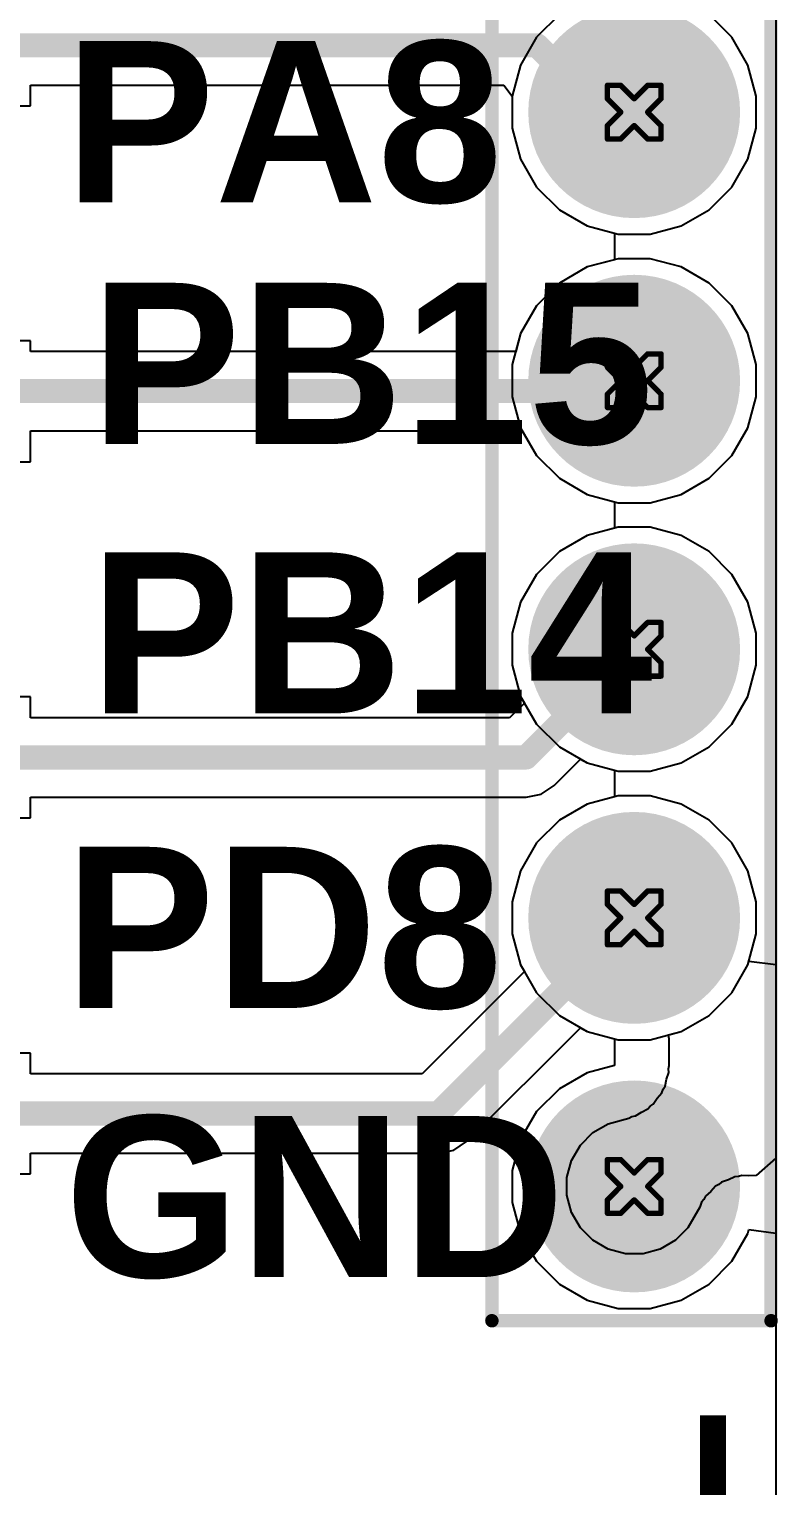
# Model space of a CAD drawing. Header units: inches. Extents: x 0 to 5032, y 0 to 5323.
# Drawn here: x 192.55 to 199.63, y 20.74 to 34.51 of the extents above; entities that cross this region are included whole.
import ezdxf

# ---------------------------------------------------------------- set-up
doc = ezdxf.new("R2010")
doc.units = ezdxf.units.IN
for name, color, linetype in [('Bottom Layer', 5, 'Continuous'), ('Bottom Solder', 6, 'Continuous'), ('Drill Drawing', 1, 'Continuous'), ('Layer 1', 16, 'Continuous'), ('Layer 2', 76, 'Continuous'), ('Multi-Layer', 9, 'Continuous'), ('Pad Holes', 156, 'Continuous'), ('Top Layer', 1, 'Continuous'), ('Top Overlay', 2, 'Continuous'), ('Top Solder', 216, 'Continuous')]:
    doc.layers.add(name, color=color, linetype=linetype)
doc.styles.add('Arial_Bold', font='', dxfattribs={"height": 0.2})
doc.styles.get('Arial_Bold').set_extended_font_data('Arial', bold=True)

# ---------------------------------------------------------------- blocks, each defined once
blk = doc.blocks.new('HDR_1X9______333')
at = {"layer": 'Bottom Layer'}
h = blk.add_hatch(color=5, dxfattribs=at)
edge = h.paths.add_edge_path()
edge.add_arc((0, 0), 0.9, 0, 360)
h = blk.add_hatch(color=5, dxfattribs=at)
edge = h.paths.add_edge_path()
edge.add_arc((2.54, 0), 0.9, 0, 360)
h = blk.add_hatch(color=5, dxfattribs=at)
edge = h.paths.add_edge_path()
edge.add_arc((5.08, 0), 0.9, 0, 360)
h = blk.add_hatch(color=5, dxfattribs=at)
edge = h.paths.add_edge_path()
edge.add_arc((7.62, 0), 0.9, 0, 360)
h = blk.add_hatch(color=5, dxfattribs=at)
edge = h.paths.add_edge_path()
edge.add_arc((10.16, 0), 0.9, 0, 360)
at = {"layer": 'Bottom Solder'}
h = blk.add_hatch(color=6, dxfattribs=at)
edge = h.paths.add_edge_path()
edge.add_arc((0, 0), 1.002, 0, 360)
h = blk.add_hatch(color=6, dxfattribs=at)
edge = h.paths.add_edge_path()
edge.add_arc((2.54, 0), 1.002, 0, 360)
h = blk.add_hatch(color=6, dxfattribs=at)
edge = h.paths.add_edge_path()
edge.add_arc((5.08, 0), 1.002, 0, 360)
h = blk.add_hatch(color=6, dxfattribs=at)
edge = h.paths.add_edge_path()
edge.add_arc((7.62, 0), 1.002, 0, 360)
h = blk.add_hatch(color=6, dxfattribs=at)
edge = h.paths.add_edge_path()
edge.add_arc((10.16, 0), 1.002, 0, 360)
at = {"layer": 'Layer 1'}
h = blk.add_hatch(color=16, dxfattribs=at)
edge = h.paths.add_edge_path()
edge.add_arc((0, 0), 0.9, 0, 360)
h = blk.add_hatch(color=16, dxfattribs=at)
edge = h.paths.add_edge_path()
edge.add_arc((2.54, 0), 0.9, 0, 360)
h = blk.add_hatch(color=16, dxfattribs=at)
edge = h.paths.add_edge_path()
edge.add_arc((5.08, 0), 0.9, 0, 360)
h = blk.add_hatch(color=16, dxfattribs=at)
edge = h.paths.add_edge_path()
edge.add_arc((7.62, 0), 0.9, 0, 360)
h = blk.add_hatch(color=16, dxfattribs=at)
edge = h.paths.add_edge_path()
edge.add_arc((10.16, 0), 0.9, 0, 360)
at = {"layer": 'Layer 2'}
h = blk.add_hatch(color=76, dxfattribs=at)
edge = h.paths.add_edge_path()
edge.add_arc((0, 0), 0.9, 0, 360)
h = blk.add_hatch(color=76, dxfattribs=at)
edge = h.paths.add_edge_path()
edge.add_arc((2.54, 0), 0.9, 0, 360)
h = blk.add_hatch(color=76, dxfattribs=at)
edge = h.paths.add_edge_path()
edge.add_arc((5.08, 0), 0.9, 0, 360)
h = blk.add_hatch(color=76, dxfattribs=at)
edge = h.paths.add_edge_path()
edge.add_arc((7.62, 0), 0.9, 0, 360)
h = blk.add_hatch(color=76, dxfattribs=at)
edge = h.paths.add_edge_path()
edge.add_arc((10.16, 0), 0.9, 0, 360)
at = {"layer": 'Multi-Layer'}
h = blk.add_hatch(color=9, dxfattribs=at)
edge = h.paths.add_edge_path()
edge.add_arc((0, 0), 0.9, 0, 360)
h = blk.add_hatch(color=9, dxfattribs=at)
edge = h.paths.add_edge_path()
edge.add_arc((2.54, 0), 0.9, 0, 360)
h = blk.add_hatch(color=9, dxfattribs=at)
edge = h.paths.add_edge_path()
edge.add_arc((5.08, 0), 0.9, 0, 360)
h = blk.add_hatch(color=9, dxfattribs=at)
edge = h.paths.add_edge_path()
edge.add_arc((7.62, 0), 0.9, 0, 360)
h = blk.add_hatch(color=9, dxfattribs=at)
edge = h.paths.add_edge_path()
edge.add_arc((10.16, 0), 0.9, 0, 360)
at = {"layer": 'Pad Holes'}
h = blk.add_hatch(color=7, dxfattribs=at)
edge = h.paths.add_edge_path()
edge.add_arc((0, 0), 0.5, 0, 360)
h = blk.add_hatch(color=7, dxfattribs=at)
edge = h.paths.add_edge_path()
edge.add_arc((2.54, 0), 0.5, 0, 360)
h = blk.add_hatch(color=7, dxfattribs=at)
edge = h.paths.add_edge_path()
edge.add_arc((5.08, 0), 0.5, 0, 360)
h = blk.add_hatch(color=7, dxfattribs=at)
edge = h.paths.add_edge_path()
edge.add_arc((7.62, 0), 0.5, 0, 360)
h = blk.add_hatch(color=7, dxfattribs=at)
edge = h.paths.add_edge_path()
edge.add_arc((10.16, 0), 0.5, 0, 360)
at = {"layer": 'Top Layer'}
h = blk.add_hatch(color=1, dxfattribs=at)
edge = h.paths.add_edge_path()
edge.add_arc((0, 0), 0.9, 0, 360)
h = blk.add_hatch(color=1, dxfattribs=at)
edge = h.paths.add_edge_path()
edge.add_arc((2.54, 0), 0.9, 0, 360)
h = blk.add_hatch(color=1, dxfattribs=at)
edge = h.paths.add_edge_path()
edge.add_arc((5.08, 0), 0.9, 0, 360)
h = blk.add_hatch(color=1, dxfattribs=at)
edge = h.paths.add_edge_path()
edge.add_arc((7.62, 0), 0.9, 0, 360)
h = blk.add_hatch(color=1, dxfattribs=at)
edge = h.paths.add_edge_path()
edge.add_arc((10.16, 0), 0.9, 0, 360)
at = {"layer": 'Top Solder'}
h = blk.add_hatch(color=216, dxfattribs=at)
edge = h.paths.add_edge_path()
edge.add_arc((0, 0), 1.002, 0, 360)
h = blk.add_hatch(color=216, dxfattribs=at)
edge = h.paths.add_edge_path()
edge.add_arc((2.54, 0), 1.002, 0, 360)
h = blk.add_hatch(color=216, dxfattribs=at)
edge = h.paths.add_edge_path()
edge.add_arc((5.08, 0), 1.002, 0, 360)
h = blk.add_hatch(color=216, dxfattribs=at)
edge = h.paths.add_edge_path()
edge.add_arc((7.62, 0), 1.002, 0, 360)
h = blk.add_hatch(color=216, dxfattribs=at)
edge = h.paths.add_edge_path()
edge.add_arc((10.16, 0), 1.002, 0, 360)
at = {"layer": 'Top Overlay'}
for points in [[(11.43, 1.295, 0.127, 0.127, 0), (-11.481, 1.295, 0.127, 0.127, 0)], [(11.43, -1.346, 0.127, 0.127, 0), (11.43, 1.295, 0.127, 0.127, 0)], [(11.43, -1.346, 0.127, 0.127, 0), (-11.481, -1.346, 0.127, 0.127, 0)]]:
    blk.add_lwpolyline(points, format="xyseb", dxfattribs=at)
for points in [[(11.398, 1.295, 0.0635, 0.0635, 1), (11.462, 1.295, 0.0635, 0.0635, 1)], [(11.398, 1.295, 0.0635, 0.0635, 1), (11.462, 1.295, 0.0635, 0.0635, 1)], [(11.398, -1.346, 0.0635, 0.0635, 1), (11.462, -1.346, 0.0635, 0.0635, 1)], [(11.398, -1.346, 0.0635, 0.0635, 1), (11.462, -1.346, 0.0635, 0.0635, 1)]]:
    blk.add_lwpolyline(points, format="xyseb", close=True, dxfattribs=at)

msp = doc.modelspace()

# ---------------------------------------------------------------- linework, layer by layer
at = {"layer": 'Bottom Layer'}
for p, q in [((199.612, 50.203), (199.612, 4.466)), ((197.564, 34.651), (197.349, 34.436)), ((199.196, 34.436), (198.981, 34.651)), ((197.349, 34.436), (197.197, 34.173)), ((199.348, 34.173), (199.196, 34.436)), ((197.197, 34.173), (197.118, 33.879)), ((199.426, 33.879), (199.348, 34.173)), ((197.118, 33.879), (197.118, 33.576)), ((199.426, 33.576), (199.426, 33.879)), ((197.118, 33.576), (197.197, 33.282)), ((199.348, 33.282), (199.426, 33.576)), ((197.197, 33.282), (197.349, 33.019)), ((199.196, 33.019), (199.348, 33.282)), ((197.349, 33.019), (197.564, 32.804)), ((198.981, 32.804), (199.196, 33.019)), ((197.564, 32.804), (197.827, 32.652)), ((198.718, 32.652), (198.981, 32.804)), ((197.827, 32.652), (198.12, 32.573)), ((198.424, 32.573), (198.718, 32.652)), ((198.12, 32.573), (198.424, 32.573)), ((197.827, 32.263), (197.564, 32.111)), ((198.12, 32.341), (197.827, 32.263)), ((198.424, 32.341), (198.12, 32.341)), ((198.718, 32.263), (198.424, 32.341)), ((198.981, 32.111), (198.718, 32.263)), ((197.564, 32.111), (197.349, 31.896)), ((199.196, 31.896), (198.981, 32.111)), ((197.349, 31.896), (197.197, 31.633)), ((199.348, 31.633), (199.196, 31.896)), ((197.197, 31.633), (197.118, 31.339)), ((199.426, 31.339), (199.348, 31.633)), ((197.118, 31.339), (197.118, 31.036)), ((199.426, 31.036), (199.426, 31.339)), ((197.118, 31.036), (197.197, 30.742)), ((199.348, 30.742), (199.426, 31.036)), ((197.197, 30.742), (197.349, 30.479)), ((199.196, 30.479), (199.348, 30.742)), ((197.349, 30.479), (197.564, 30.264)), ((198.981, 30.264), (199.196, 30.479)), ((197.564, 30.264), (197.827, 30.112)), ((198.718, 30.112), (198.981, 30.264)), ((197.827, 30.112), (198.12, 30.033)), ((198.424, 30.033), (198.718, 30.112)), ((198.12, 30.033), (198.424, 30.033)), ((198.12, 29.801), (197.827, 29.723)), ((198.424, 29.801), (198.12, 29.801)), ((198.718, 29.723), (198.424, 29.801)), ((197.827, 29.723), (197.564, 29.571)), ((198.981, 29.571), (198.718, 29.723)), ((197.564, 29.571), (197.349, 29.356)), ((199.196, 29.356), (198.981, 29.571)), ((197.349, 29.356), (197.197, 29.093)), ((199.348, 29.093), (199.196, 29.356)), ((197.197, 29.093), (197.118, 28.799)), ((199.426, 28.799), (199.348, 29.093)), ((197.118, 28.799), (197.118, 28.496)), ((199.426, 28.496), (199.426, 28.799)), ((197.118, 28.496), (197.197, 28.202)), ((199.348, 28.202), (199.426, 28.496)), ((197.197, 28.202), (197.349, 27.939)), ((199.196, 27.939), (199.348, 28.202)), ((197.349, 27.939), (197.564, 27.724)), ((198.981, 27.724), (199.196, 27.939)), ((197.564, 27.724), (197.827, 27.572)), ((198.718, 27.572), (198.981, 27.724)), ((197.827, 27.572), (198.12, 27.493)), ((198.424, 27.493), (198.718, 27.572)), ((198.12, 27.493), (198.424, 27.493)), ((197.827, 27.183), (197.564, 27.031)), ((198.12, 27.261), (197.827, 27.183)), ((198.424, 27.261), (198.12, 27.261)), ((198.718, 27.183), (198.424, 27.261)), ((198.981, 27.031), (198.718, 27.183)), ((197.564, 27.031), (197.349, 26.816)), ((199.196, 26.816), (198.981, 27.031)), ((197.349, 26.816), (197.197, 26.553)), ((199.348, 26.553), (199.196, 26.816)), ((197.197, 26.553), (197.118, 26.259)), ((199.426, 26.259), (199.348, 26.553)), ((197.118, 26.259), (197.118, 25.956)), ((199.426, 25.956), (199.426, 26.259)), ((197.118, 25.956), (197.197, 25.662)), ((199.348, 25.662), (199.426, 25.956)), ((197.197, 25.662), (197.349, 25.399)), ((199.196, 25.399), (199.348, 25.662)), ((197.349, 25.399), (197.564, 25.184)), ((198.981, 25.184), (199.196, 25.399)), ((197.564, 25.184), (197.827, 25.032)), ((198.718, 25.032), (198.981, 25.184)), ((197.827, 25.032), (198.12, 24.953)), ((198.12, 24.953), (198.424, 24.953)), ((198.424, 24.953), (198.718, 25.032))]:
    msp.add_line(p, q, dxfattribs=at)
at = {"layer": 'Drill Drawing'}
for points in [[(198.018, 33.854, 0.0508, 0.0508, 0), (198.018, 33.981, 0.0508, 0.0508, 0)], [(198.018, 33.981, 0.0508, 0.0508, 0), (198.145, 33.981, 0.0508, 0.0508, 0)], [(198.145, 33.981, 0.0508, 0.0508, 0), (198.272, 33.854, 0.0508, 0.0508, 0)], [(198.272, 33.854, 0.0508, 0.0508, 0), (198.399, 33.981, 0.0508, 0.0508, 0)], [(198.399, 33.981, 0.0508, 0.0508, 0), (198.526, 33.981, 0.0508, 0.0508, 0)], [(198.526, 33.854, 0.0508, 0.0508, 0), (198.526, 33.981, 0.0508, 0.0508, 0)], [(198.018, 33.854, 0.0508, 0.0508, 0), (198.145, 33.727, 0.0508, 0.0508, 0)], [(198.399, 33.727, 0.0508, 0.0508, 0), (198.526, 33.854, 0.0508, 0.0508, 0)], [(198.018, 33.6, 0.0508, 0.0508, 0), (198.145, 33.727, 0.0508, 0.0508, 0)], [(198.018, 33.473, 0.0508, 0.0508, 0), (198.018, 33.6, 0.0508, 0.0508, 0)], [(198.145, 33.473, 0.0508, 0.0508, 0), (198.272, 33.6, 0.0508, 0.0508, 0)], [(198.272, 33.6, 0.0508, 0.0508, 0), (198.399, 33.473, 0.0508, 0.0508, 0)], [(198.399, 33.727, 0.0508, 0.0508, 0), (198.526, 33.6, 0.0508, 0.0508, 0)], [(198.526, 33.473, 0.0508, 0.0508, 0), (198.526, 33.6, 0.0508, 0.0508, 0)], [(198.018, 33.473, 0.0508, 0.0508, 0), (198.145, 33.473, 0.0508, 0.0508, 0)], [(198.399, 33.473, 0.0508, 0.0508, 0), (198.526, 33.473, 0.0508, 0.0508, 0)], [(198.018, 31.314, 0.0508, 0.0508, 0), (198.018, 31.441, 0.0508, 0.0508, 0)], [(198.018, 31.441, 0.0508, 0.0508, 0), (198.145, 31.441, 0.0508, 0.0508, 0)], [(198.145, 31.441, 0.0508, 0.0508, 0), (198.272, 31.314, 0.0508, 0.0508, 0)], [(198.272, 31.314, 0.0508, 0.0508, 0), (198.399, 31.441, 0.0508, 0.0508, 0)], [(198.399, 31.441, 0.0508, 0.0508, 0), (198.526, 31.441, 0.0508, 0.0508, 0)], [(198.526, 31.314, 0.0508, 0.0508, 0), (198.526, 31.441, 0.0508, 0.0508, 0)], [(198.018, 31.314, 0.0508, 0.0508, 0), (198.145, 31.187, 0.0508, 0.0508, 0)], [(198.399, 31.187, 0.0508, 0.0508, 0), (198.526, 31.314, 0.0508, 0.0508, 0)], [(198.018, 31.06, 0.0508, 0.0508, 0), (198.145, 31.187, 0.0508, 0.0508, 0)], [(198.399, 31.187, 0.0508, 0.0508, 0), (198.526, 31.06, 0.0508, 0.0508, 0)], [(198.018, 30.933, 0.0508, 0.0508, 0), (198.018, 31.06, 0.0508, 0.0508, 0)], [(198.145, 30.933, 0.0508, 0.0508, 0), (198.272, 31.06, 0.0508, 0.0508, 0)], [(198.272, 31.06, 0.0508, 0.0508, 0), (198.399, 30.933, 0.0508, 0.0508, 0)], [(198.526, 30.933, 0.0508, 0.0508, 0), (198.526, 31.06, 0.0508, 0.0508, 0)], [(198.018, 30.933, 0.0508, 0.0508, 0), (198.145, 30.933, 0.0508, 0.0508, 0)], [(198.399, 30.933, 0.0508, 0.0508, 0), (198.526, 30.933, 0.0508, 0.0508, 0)], [(198.018, 28.774, 0.0508, 0.0508, 0), (198.018, 28.901, 0.0508, 0.0508, 0)], [(198.018, 28.901, 0.0508, 0.0508, 0), (198.145, 28.901, 0.0508, 0.0508, 0)], [(198.018, 28.774, 0.0508, 0.0508, 0), (198.145, 28.647, 0.0508, 0.0508, 0)], [(198.145, 28.901, 0.0508, 0.0508, 0), (198.272, 28.774, 0.0508, 0.0508, 0)], [(198.272, 28.774, 0.0508, 0.0508, 0), (198.399, 28.901, 0.0508, 0.0508, 0)], [(198.399, 28.901, 0.0508, 0.0508, 0), (198.526, 28.901, 0.0508, 0.0508, 0)], [(198.399, 28.647, 0.0508, 0.0508, 0), (198.526, 28.774, 0.0508, 0.0508, 0)], [(198.526, 28.774, 0.0508, 0.0508, 0), (198.526, 28.901, 0.0508, 0.0508, 0)], [(198.018, 28.52, 0.0508, 0.0508, 0), (198.145, 28.647, 0.0508, 0.0508, 0)], [(198.399, 28.647, 0.0508, 0.0508, 0), (198.526, 28.52, 0.0508, 0.0508, 0)], [(198.018, 28.393, 0.0508, 0.0508, 0), (198.018, 28.52, 0.0508, 0.0508, 0)], [(198.145, 28.393, 0.0508, 0.0508, 0), (198.272, 28.52, 0.0508, 0.0508, 0)], [(198.272, 28.52, 0.0508, 0.0508, 0), (198.399, 28.393, 0.0508, 0.0508, 0)], [(198.526, 28.393, 0.0508, 0.0508, 0), (198.526, 28.52, 0.0508, 0.0508, 0)], [(198.018, 28.393, 0.0508, 0.0508, 0), (198.145, 28.393, 0.0508, 0.0508, 0)], [(198.399, 28.393, 0.0508, 0.0508, 0), (198.526, 28.393, 0.0508, 0.0508, 0)], [(198.018, 26.234, 0.0508, 0.0508, 0), (198.018, 26.361, 0.0508, 0.0508, 0)], [(198.018, 26.361, 0.0508, 0.0508, 0), (198.145, 26.361, 0.0508, 0.0508, 0)], [(198.145, 26.361, 0.0508, 0.0508, 0), (198.272, 26.234, 0.0508, 0.0508, 0)], [(198.272, 26.234, 0.0508, 0.0508, 0), (198.399, 26.361, 0.0508, 0.0508, 0)], [(198.399, 26.361, 0.0508, 0.0508, 0), (198.526, 26.361, 0.0508, 0.0508, 0)], [(198.526, 26.234, 0.0508, 0.0508, 0), (198.526, 26.361, 0.0508, 0.0508, 0)], [(198.018, 26.234, 0.0508, 0.0508, 0), (198.145, 26.107, 0.0508, 0.0508, 0)], [(198.399, 26.107, 0.0508, 0.0508, 0), (198.526, 26.234, 0.0508, 0.0508, 0)], [(198.018, 25.98, 0.0508, 0.0508, 0), (198.145, 26.107, 0.0508, 0.0508, 0)], [(198.399, 26.107, 0.0508, 0.0508, 0), (198.526, 25.98, 0.0508, 0.0508, 0)], [(198.018, 25.853, 0.0508, 0.0508, 0), (198.018, 25.98, 0.0508, 0.0508, 0)], [(198.145, 25.853, 0.0508, 0.0508, 0), (198.272, 25.98, 0.0508, 0.0508, 0)], [(198.272, 25.98, 0.0508, 0.0508, 0), (198.399, 25.853, 0.0508, 0.0508, 0)], [(198.526, 25.853, 0.0508, 0.0508, 0), (198.526, 25.98, 0.0508, 0.0508, 0)], [(198.018, 25.853, 0.0508, 0.0508, 0), (198.145, 25.853, 0.0508, 0.0508, 0)], [(198.399, 25.853, 0.0508, 0.0508, 0), (198.526, 25.853, 0.0508, 0.0508, 0)], [(198.018, 23.694, 0.0508, 0.0508, 0), (198.018, 23.821, 0.0508, 0.0508, 0)], [(198.018, 23.821, 0.0508, 0.0508, 0), (198.145, 23.821, 0.0508, 0.0508, 0)], [(198.145, 23.821, 0.0508, 0.0508, 0), (198.272, 23.694, 0.0508, 0.0508, 0)], [(198.272, 23.694, 0.0508, 0.0508, 0), (198.399, 23.821, 0.0508, 0.0508, 0)], [(198.399, 23.821, 0.0508, 0.0508, 0), (198.526, 23.821, 0.0508, 0.0508, 0)], [(198.526, 23.694, 0.0508, 0.0508, 0), (198.526, 23.821, 0.0508, 0.0508, 0)], [(198.018, 23.694, 0.0508, 0.0508, 0), (198.145, 23.567, 0.0508, 0.0508, 0)], [(198.399, 23.567, 0.0508, 0.0508, 0), (198.526, 23.694, 0.0508, 0.0508, 0)], [(198.018, 23.44, 0.0508, 0.0508, 0), (198.145, 23.567, 0.0508, 0.0508, 0)], [(198.399, 23.567, 0.0508, 0.0508, 0), (198.526, 23.44, 0.0508, 0.0508, 0)], [(198.018, 23.313, 0.0508, 0.0508, 0), (198.018, 23.44, 0.0508, 0.0508, 0)], [(198.145, 23.313, 0.0508, 0.0508, 0), (198.272, 23.44, 0.0508, 0.0508, 0)], [(198.272, 23.44, 0.0508, 0.0508, 0), (198.399, 23.313, 0.0508, 0.0508, 0)], [(198.526, 23.313, 0.0508, 0.0508, 0), (198.526, 23.44, 0.0508, 0.0508, 0)], [(198.018, 23.313, 0.0508, 0.0508, 0), (198.145, 23.313, 0.0508, 0.0508, 0)], [(198.399, 23.313, 0.0508, 0.0508, 0), (198.526, 23.313, 0.0508, 0.0508, 0)]]:
    msp.add_lwpolyline(points, format="xyseb", dxfattribs=at)
for points in [[(198.006, 33.981, 0.0254, 0.0254, 1), (198.031, 33.981, 0.0254, 0.0254, 1)], [(198.006, 33.981, 0.0254, 0.0254, 1), (198.031, 33.981, 0.0254, 0.0254, 1)], [(198.133, 33.981, 0.0254, 0.0254, 1), (198.158, 33.981, 0.0254, 0.0254, 1)], [(198.133, 33.981, 0.0254, 0.0254, 1), (198.158, 33.981, 0.0254, 0.0254, 1)], [(198.387, 33.981, 0.0254, 0.0254, 1), (198.412, 33.981, 0.0254, 0.0254, 1)], [(198.387, 33.981, 0.0254, 0.0254, 1), (198.412, 33.981, 0.0254, 0.0254, 1)], [(198.514, 33.981, 0.0254, 0.0254, 1), (198.539, 33.981, 0.0254, 0.0254, 1)], [(198.514, 33.981, 0.0254, 0.0254, 1), (198.539, 33.981, 0.0254, 0.0254, 1)], [(198.006, 33.854, 0.0254, 0.0254, 1), (198.031, 33.854, 0.0254, 0.0254, 1)], [(198.006, 33.854, 0.0254, 0.0254, 1), (198.031, 33.854, 0.0254, 0.0254, 1)], [(198.26, 33.854, 0.0254, 0.0254, 1), (198.285, 33.854, 0.0254, 0.0254, 1)], [(198.26, 33.854, 0.0254, 0.0254, 1), (198.285, 33.854, 0.0254, 0.0254, 1)], [(198.514, 33.854, 0.0254, 0.0254, 1), (198.539, 33.854, 0.0254, 0.0254, 1)], [(198.514, 33.854, 0.0254, 0.0254, 1), (198.539, 33.854, 0.0254, 0.0254, 1)], [(198.006, 33.6, 0.0254, 0.0254, 1), (198.031, 33.6, 0.0254, 0.0254, 1)], [(198.006, 33.6, 0.0254, 0.0254, 1), (198.031, 33.6, 0.0254, 0.0254, 1)], [(198.133, 33.727, 0.0254, 0.0254, 1), (198.158, 33.727, 0.0254, 0.0254, 1)], [(198.133, 33.727, 0.0254, 0.0254, 1), (198.158, 33.727, 0.0254, 0.0254, 1)], [(198.26, 33.6, 0.0254, 0.0254, 1), (198.285, 33.6, 0.0254, 0.0254, 1)], [(198.26, 33.6, 0.0254, 0.0254, 1), (198.285, 33.6, 0.0254, 0.0254, 1)], [(198.387, 33.727, 0.0254, 0.0254, 1), (198.412, 33.727, 0.0254, 0.0254, 1)], [(198.387, 33.727, 0.0254, 0.0254, 1), (198.412, 33.727, 0.0254, 0.0254, 1)], [(198.514, 33.6, 0.0254, 0.0254, 1), (198.539, 33.6, 0.0254, 0.0254, 1)], [(198.514, 33.6, 0.0254, 0.0254, 1), (198.539, 33.6, 0.0254, 0.0254, 1)], [(198.006, 33.473, 0.0254, 0.0254, 1), (198.031, 33.473, 0.0254, 0.0254, 1)], [(198.006, 33.473, 0.0254, 0.0254, 1), (198.031, 33.473, 0.0254, 0.0254, 1)], [(198.133, 33.473, 0.0254, 0.0254, 1), (198.158, 33.473, 0.0254, 0.0254, 1)], [(198.133, 33.473, 0.0254, 0.0254, 1), (198.158, 33.473, 0.0254, 0.0254, 1)], [(198.387, 33.473, 0.0254, 0.0254, 1), (198.412, 33.473, 0.0254, 0.0254, 1)], [(198.387, 33.473, 0.0254, 0.0254, 1), (198.412, 33.473, 0.0254, 0.0254, 1)], [(198.514, 33.473, 0.0254, 0.0254, 1), (198.539, 33.473, 0.0254, 0.0254, 1)], [(198.514, 33.473, 0.0254, 0.0254, 1), (198.539, 33.473, 0.0254, 0.0254, 1)], [(198.006, 31.441, 0.0254, 0.0254, 1), (198.031, 31.441, 0.0254, 0.0254, 1)], [(198.006, 31.441, 0.0254, 0.0254, 1), (198.031, 31.441, 0.0254, 0.0254, 1)], [(198.133, 31.441, 0.0254, 0.0254, 1), (198.158, 31.441, 0.0254, 0.0254, 1)], [(198.133, 31.441, 0.0254, 0.0254, 1), (198.158, 31.441, 0.0254, 0.0254, 1)], [(198.387, 31.441, 0.0254, 0.0254, 1), (198.412, 31.441, 0.0254, 0.0254, 1)], [(198.387, 31.441, 0.0254, 0.0254, 1), (198.412, 31.441, 0.0254, 0.0254, 1)], [(198.514, 31.441, 0.0254, 0.0254, 1), (198.539, 31.441, 0.0254, 0.0254, 1)], [(198.514, 31.441, 0.0254, 0.0254, 1), (198.539, 31.441, 0.0254, 0.0254, 1)], [(198.006, 31.314, 0.0254, 0.0254, 1), (198.031, 31.314, 0.0254, 0.0254, 1)], [(198.006, 31.314, 0.0254, 0.0254, 1), (198.031, 31.314, 0.0254, 0.0254, 1)], [(198.26, 31.314, 0.0254, 0.0254, 1), (198.285, 31.314, 0.0254, 0.0254, 1)], [(198.26, 31.314, 0.0254, 0.0254, 1), (198.285, 31.314, 0.0254, 0.0254, 1)], [(198.514, 31.314, 0.0254, 0.0254, 1), (198.539, 31.314, 0.0254, 0.0254, 1)], [(198.514, 31.314, 0.0254, 0.0254, 1), (198.539, 31.314, 0.0254, 0.0254, 1)], [(198.133, 31.187, 0.0254, 0.0254, 1), (198.158, 31.187, 0.0254, 0.0254, 1)], [(198.133, 31.187, 0.0254, 0.0254, 1), (198.158, 31.187, 0.0254, 0.0254, 1)], [(198.387, 31.187, 0.0254, 0.0254, 1), (198.412, 31.187, 0.0254, 0.0254, 1)], [(198.387, 31.187, 0.0254, 0.0254, 1), (198.412, 31.187, 0.0254, 0.0254, 1)], [(198.006, 31.06, 0.0254, 0.0254, 1), (198.031, 31.06, 0.0254, 0.0254, 1)], [(198.006, 31.06, 0.0254, 0.0254, 1), (198.031, 31.06, 0.0254, 0.0254, 1)], [(198.26, 31.06, 0.0254, 0.0254, 1), (198.285, 31.06, 0.0254, 0.0254, 1)], [(198.26, 31.06, 0.0254, 0.0254, 1), (198.285, 31.06, 0.0254, 0.0254, 1)], [(198.514, 31.06, 0.0254, 0.0254, 1), (198.539, 31.06, 0.0254, 0.0254, 1)], [(198.514, 31.06, 0.0254, 0.0254, 1), (198.539, 31.06, 0.0254, 0.0254, 1)], [(198.006, 30.933, 0.0254, 0.0254, 1), (198.031, 30.933, 0.0254, 0.0254, 1)], [(198.006, 30.933, 0.0254, 0.0254, 1), (198.031, 30.933, 0.0254, 0.0254, 1)], [(198.133, 30.933, 0.0254, 0.0254, 1), (198.158, 30.933, 0.0254, 0.0254, 1)], [(198.133, 30.933, 0.0254, 0.0254, 1), (198.158, 30.933, 0.0254, 0.0254, 1)], [(198.387, 30.933, 0.0254, 0.0254, 1), (198.412, 30.933, 0.0254, 0.0254, 1)], [(198.387, 30.933, 0.0254, 0.0254, 1), (198.412, 30.933, 0.0254, 0.0254, 1)], [(198.514, 30.933, 0.0254, 0.0254, 1), (198.539, 30.933, 0.0254, 0.0254, 1)], [(198.514, 30.933, 0.0254, 0.0254, 1), (198.539, 30.933, 0.0254, 0.0254, 1)], [(198.006, 28.901, 0.0254, 0.0254, 1), (198.031, 28.901, 0.0254, 0.0254, 1)], [(198.006, 28.901, 0.0254, 0.0254, 1), (198.031, 28.901, 0.0254, 0.0254, 1)], [(198.006, 28.774, 0.0254, 0.0254, 1), (198.031, 28.774, 0.0254, 0.0254, 1)], [(198.006, 28.774, 0.0254, 0.0254, 1), (198.031, 28.774, 0.0254, 0.0254, 1)], [(198.133, 28.901, 0.0254, 0.0254, 1), (198.158, 28.901, 0.0254, 0.0254, 1)], [(198.133, 28.901, 0.0254, 0.0254, 1), (198.158, 28.901, 0.0254, 0.0254, 1)], [(198.26, 28.774, 0.0254, 0.0254, 1), (198.285, 28.774, 0.0254, 0.0254, 1)], [(198.26, 28.774, 0.0254, 0.0254, 1), (198.285, 28.774, 0.0254, 0.0254, 1)], [(198.387, 28.901, 0.0254, 0.0254, 1), (198.412, 28.901, 0.0254, 0.0254, 1)], [(198.387, 28.901, 0.0254, 0.0254, 1), (198.412, 28.901, 0.0254, 0.0254, 1)], [(198.514, 28.901, 0.0254, 0.0254, 1), (198.539, 28.901, 0.0254, 0.0254, 1)], [(198.514, 28.901, 0.0254, 0.0254, 1), (198.539, 28.901, 0.0254, 0.0254, 1)], [(198.514, 28.774, 0.0254, 0.0254, 1), (198.539, 28.774, 0.0254, 0.0254, 1)], [(198.514, 28.774, 0.0254, 0.0254, 1), (198.539, 28.774, 0.0254, 0.0254, 1)], [(198.133, 28.647, 0.0254, 0.0254, 1), (198.158, 28.647, 0.0254, 0.0254, 1)], [(198.133, 28.647, 0.0254, 0.0254, 1), (198.158, 28.647, 0.0254, 0.0254, 1)], [(198.387, 28.647, 0.0254, 0.0254, 1), (198.412, 28.647, 0.0254, 0.0254, 1)], [(198.387, 28.647, 0.0254, 0.0254, 1), (198.412, 28.647, 0.0254, 0.0254, 1)], [(198.006, 28.52, 0.0254, 0.0254, 1), (198.031, 28.52, 0.0254, 0.0254, 1)], [(198.006, 28.52, 0.0254, 0.0254, 1), (198.031, 28.52, 0.0254, 0.0254, 1)], [(198.26, 28.52, 0.0254, 0.0254, 1), (198.285, 28.52, 0.0254, 0.0254, 1)], [(198.26, 28.52, 0.0254, 0.0254, 1), (198.285, 28.52, 0.0254, 0.0254, 1)], [(198.514, 28.52, 0.0254, 0.0254, 1), (198.539, 28.52, 0.0254, 0.0254, 1)], [(198.514, 28.52, 0.0254, 0.0254, 1), (198.539, 28.52, 0.0254, 0.0254, 1)], [(198.006, 28.393, 0.0254, 0.0254, 1), (198.031, 28.393, 0.0254, 0.0254, 1)], [(198.006, 28.393, 0.0254, 0.0254, 1), (198.031, 28.393, 0.0254, 0.0254, 1)], [(198.133, 28.393, 0.0254, 0.0254, 1), (198.158, 28.393, 0.0254, 0.0254, 1)], [(198.133, 28.393, 0.0254, 0.0254, 1), (198.158, 28.393, 0.0254, 0.0254, 1)], [(198.387, 28.393, 0.0254, 0.0254, 1), (198.412, 28.393, 0.0254, 0.0254, 1)], [(198.387, 28.393, 0.0254, 0.0254, 1), (198.412, 28.393, 0.0254, 0.0254, 1)], [(198.514, 28.393, 0.0254, 0.0254, 1), (198.539, 28.393, 0.0254, 0.0254, 1)], [(198.514, 28.393, 0.0254, 0.0254, 1), (198.539, 28.393, 0.0254, 0.0254, 1)], [(198.006, 26.361, 0.0254, 0.0254, 1), (198.031, 26.361, 0.0254, 0.0254, 1)], [(198.006, 26.361, 0.0254, 0.0254, 1), (198.031, 26.361, 0.0254, 0.0254, 1)], [(198.133, 26.361, 0.0254, 0.0254, 1), (198.158, 26.361, 0.0254, 0.0254, 1)], [(198.133, 26.361, 0.0254, 0.0254, 1), (198.158, 26.361, 0.0254, 0.0254, 1)], [(198.387, 26.361, 0.0254, 0.0254, 1), (198.412, 26.361, 0.0254, 0.0254, 1)], [(198.387, 26.361, 0.0254, 0.0254, 1), (198.412, 26.361, 0.0254, 0.0254, 1)], [(198.514, 26.361, 0.0254, 0.0254, 1), (198.539, 26.361, 0.0254, 0.0254, 1)], [(198.514, 26.361, 0.0254, 0.0254, 1), (198.539, 26.361, 0.0254, 0.0254, 1)], [(198.006, 26.234, 0.0254, 0.0254, 1), (198.031, 26.234, 0.0254, 0.0254, 1)], [(198.006, 26.234, 0.0254, 0.0254, 1), (198.031, 26.234, 0.0254, 0.0254, 1)], [(198.26, 26.234, 0.0254, 0.0254, 1), (198.285, 26.234, 0.0254, 0.0254, 1)], [(198.26, 26.234, 0.0254, 0.0254, 1), (198.285, 26.234, 0.0254, 0.0254, 1)], [(198.514, 26.234, 0.0254, 0.0254, 1), (198.539, 26.234, 0.0254, 0.0254, 1)], [(198.514, 26.234, 0.0254, 0.0254, 1), (198.539, 26.234, 0.0254, 0.0254, 1)], [(198.133, 26.107, 0.0254, 0.0254, 1), (198.158, 26.107, 0.0254, 0.0254, 1)], [(198.133, 26.107, 0.0254, 0.0254, 1), (198.158, 26.107, 0.0254, 0.0254, 1)], [(198.387, 26.107, 0.0254, 0.0254, 1), (198.412, 26.107, 0.0254, 0.0254, 1)], [(198.387, 26.107, 0.0254, 0.0254, 1), (198.412, 26.107, 0.0254, 0.0254, 1)], [(198.006, 25.98, 0.0254, 0.0254, 1), (198.031, 25.98, 0.0254, 0.0254, 1)], [(198.006, 25.98, 0.0254, 0.0254, 1), (198.031, 25.98, 0.0254, 0.0254, 1)], [(198.26, 25.98, 0.0254, 0.0254, 1), (198.285, 25.98, 0.0254, 0.0254, 1)], [(198.26, 25.98, 0.0254, 0.0254, 1), (198.285, 25.98, 0.0254, 0.0254, 1)], [(198.514, 25.98, 0.0254, 0.0254, 1), (198.539, 25.98, 0.0254, 0.0254, 1)], [(198.514, 25.98, 0.0254, 0.0254, 1), (198.539, 25.98, 0.0254, 0.0254, 1)], [(198.006, 25.853, 0.0254, 0.0254, 1), (198.031, 25.853, 0.0254, 0.0254, 1)], [(198.006, 25.853, 0.0254, 0.0254, 1), (198.031, 25.853, 0.0254, 0.0254, 1)], [(198.133, 25.853, 0.0254, 0.0254, 1), (198.158, 25.853, 0.0254, 0.0254, 1)], [(198.133, 25.853, 0.0254, 0.0254, 1), (198.158, 25.853, 0.0254, 0.0254, 1)], [(198.387, 25.853, 0.0254, 0.0254, 1), (198.412, 25.853, 0.0254, 0.0254, 1)], [(198.387, 25.853, 0.0254, 0.0254, 1), (198.412, 25.853, 0.0254, 0.0254, 1)], [(198.514, 25.853, 0.0254, 0.0254, 1), (198.539, 25.853, 0.0254, 0.0254, 1)], [(198.514, 25.853, 0.0254, 0.0254, 1), (198.539, 25.853, 0.0254, 0.0254, 1)], [(198.006, 23.821, 0.0254, 0.0254, 1), (198.031, 23.821, 0.0254, 0.0254, 1)], [(198.006, 23.821, 0.0254, 0.0254, 1), (198.031, 23.821, 0.0254, 0.0254, 1)], [(198.133, 23.821, 0.0254, 0.0254, 1), (198.158, 23.821, 0.0254, 0.0254, 1)], [(198.133, 23.821, 0.0254, 0.0254, 1), (198.158, 23.821, 0.0254, 0.0254, 1)], [(198.387, 23.821, 0.0254, 0.0254, 1), (198.412, 23.821, 0.0254, 0.0254, 1)], [(198.387, 23.821, 0.0254, 0.0254, 1), (198.412, 23.821, 0.0254, 0.0254, 1)], [(198.514, 23.821, 0.0254, 0.0254, 1), (198.539, 23.821, 0.0254, 0.0254, 1)], [(198.514, 23.821, 0.0254, 0.0254, 1), (198.539, 23.821, 0.0254, 0.0254, 1)], [(198.006, 23.694, 0.0254, 0.0254, 1), (198.031, 23.694, 0.0254, 0.0254, 1)], [(198.006, 23.694, 0.0254, 0.0254, 1), (198.031, 23.694, 0.0254, 0.0254, 1)], [(198.26, 23.694, 0.0254, 0.0254, 1), (198.285, 23.694, 0.0254, 0.0254, 1)], [(198.26, 23.694, 0.0254, 0.0254, 1), (198.285, 23.694, 0.0254, 0.0254, 1)], [(198.514, 23.694, 0.0254, 0.0254, 1), (198.539, 23.694, 0.0254, 0.0254, 1)], [(198.514, 23.694, 0.0254, 0.0254, 1), (198.539, 23.694, 0.0254, 0.0254, 1)], [(198.133, 23.567, 0.0254, 0.0254, 1), (198.158, 23.567, 0.0254, 0.0254, 1)], [(198.133, 23.567, 0.0254, 0.0254, 1), (198.158, 23.567, 0.0254, 0.0254, 1)], [(198.387, 23.567, 0.0254, 0.0254, 1), (198.412, 23.567, 0.0254, 0.0254, 1)], [(198.387, 23.567, 0.0254, 0.0254, 1), (198.412, 23.567, 0.0254, 0.0254, 1)], [(198.006, 23.44, 0.0254, 0.0254, 1), (198.031, 23.44, 0.0254, 0.0254, 1)], [(198.006, 23.44, 0.0254, 0.0254, 1), (198.031, 23.44, 0.0254, 0.0254, 1)], [(198.26, 23.44, 0.0254, 0.0254, 1), (198.285, 23.44, 0.0254, 0.0254, 1)], [(198.26, 23.44, 0.0254, 0.0254, 1), (198.285, 23.44, 0.0254, 0.0254, 1)], [(198.514, 23.44, 0.0254, 0.0254, 1), (198.539, 23.44, 0.0254, 0.0254, 1)], [(198.514, 23.44, 0.0254, 0.0254, 1), (198.539, 23.44, 0.0254, 0.0254, 1)], [(198.006, 23.313, 0.0254, 0.0254, 1), (198.031, 23.313, 0.0254, 0.0254, 1)], [(198.006, 23.313, 0.0254, 0.0254, 1), (198.031, 23.313, 0.0254, 0.0254, 1)], [(198.133, 23.313, 0.0254, 0.0254, 1), (198.158, 23.313, 0.0254, 0.0254, 1)], [(198.133, 23.313, 0.0254, 0.0254, 1), (198.158, 23.313, 0.0254, 0.0254, 1)], [(198.387, 23.313, 0.0254, 0.0254, 1), (198.412, 23.313, 0.0254, 0.0254, 1)], [(198.387, 23.313, 0.0254, 0.0254, 1), (198.412, 23.313, 0.0254, 0.0254, 1)], [(198.514, 23.313, 0.0254, 0.0254, 1), (198.539, 23.313, 0.0254, 0.0254, 1)], [(198.514, 23.313, 0.0254, 0.0254, 1), (198.539, 23.313, 0.0254, 0.0254, 1)]]:
    msp.add_lwpolyline(points, format="xyseb", close=True, dxfattribs=at)
at = {"layer": 'Layer 1'}
for p, q in [((197.564, 34.651), (197.349, 34.436)), ((197.349, 34.436), (197.197, 34.173)), ((197.197, 34.173), (197.118, 33.879)), ((197.118, 33.879), (197.118, 33.576)), ((197.118, 33.576), (197.197, 33.282)), ((197.197, 33.282), (197.349, 33.019)), ((197.349, 33.019), (197.564, 32.804)), ((197.564, 32.804), (197.827, 32.652)), ((197.827, 32.652), (198.086, 32.583)), ((198.086, 32.583), (198.086, 32.332)), ((197.827, 32.263), (197.564, 32.111)), ((198.086, 32.332), (197.827, 32.263)), ((197.564, 32.111), (197.349, 31.896)), ((197.349, 31.896), (197.197, 31.633)), ((197.197, 31.633), (197.118, 31.339)), ((197.118, 31.339), (197.118, 31.036)), ((197.118, 31.036), (197.197, 30.742)), ((197.197, 30.742), (197.349, 30.479)), ((197.349, 30.479), (197.564, 30.264)), ((197.564, 30.264), (197.827, 30.112)), ((197.827, 30.112), (198.086, 30.043)), ((198.086, 30.043), (198.086, 29.792)), ((198.086, 29.792), (197.827, 29.723)), ((197.827, 29.723), (197.564, 29.571)), ((197.564, 29.571), (197.349, 29.356)), ((197.349, 29.356), (197.197, 29.093)), ((197.197, 29.093), (197.118, 28.799)), ((197.118, 28.799), (197.118, 28.496)), ((197.118, 28.496), (197.197, 28.202)), ((197.197, 28.202), (197.349, 27.939)), ((197.349, 27.939), (197.564, 27.724)), ((197.564, 27.724), (197.827, 27.572)), ((197.827, 27.572), (198.086, 27.503)), ((198.086, 27.503), (198.086, 27.252)), ((197.827, 27.183), (197.564, 27.031)), ((198.086, 27.252), (197.827, 27.183)), ((197.564, 27.031), (197.349, 26.816)), ((197.349, 26.816), (197.197, 26.553)), ((197.197, 26.553), (197.118, 26.259)), ((197.118, 26.259), (197.118, 25.956)), ((197.118, 25.956), (197.197, 25.662)), ((197.197, 25.662), (197.349, 25.399)), ((199.196, 25.399), (199.348, 25.662)), ((199.348, 25.662), (199.358, 25.699)), ((199.358, 25.699), (199.612, 25.665)), ((199.612, 25.665), (199.612, 23.836)), ((197.349, 25.399), (197.564, 25.184)), ((198.981, 25.184), (199.196, 25.399)), ((197.564, 25.184), (197.827, 25.032)), ((198.718, 25.032), (198.981, 25.184)), ((197.827, 25.032), (198.086, 24.963)), ((198.086, 24.963), (198.086, 24.712)), ((198.597, 24.996), (198.598, 25)), ((198.604, 24.963), (198.597, 24.996)), ((198.598, 25), (198.718, 25.032)), ((198.604, 24.712), (198.604, 24.963)), ((198.086, 24.712), (197.827, 24.643)), ((198.597, 24.679), (198.604, 24.712)), ((198.6, 24.645), (198.597, 24.679)), ((197.827, 24.643), (197.564, 24.491)), ((198.565, 24.514), (198.578, 24.58)), ((198.578, 24.58), (198.6, 24.645)), ((197.564, 24.491), (197.349, 24.276)), ((198.452, 24.346), (198.49, 24.402)), ((198.49, 24.402), (198.535, 24.453)), ((198.535, 24.453), (198.546, 24.486)), ((198.546, 24.486), (198.565, 24.514)), ((197.349, 24.276), (197.197, 24.013)), ((198.284, 24.234), (198.341, 24.271)), ((198.341, 24.271), (198.401, 24.301)), ((198.401, 24.301), (198.424, 24.327)), ((198.424, 24.327), (198.452, 24.346)), ((197.882, 24.076), (198.027, 24.16)), ((198.027, 24.16), (198.22, 24.212)), ((198.22, 24.212), (198.251, 24.227)), ((198.251, 24.227), (198.284, 24.234)), ((197.197, 24.013), (197.118, 23.719)), ((197.763, 23.958), (197.882, 24.076)), ((197.68, 23.813), (197.763, 23.958)), ((199.612, 23.836), (199.425, 23.672)), ((197.118, 23.719), (197.118, 23.416)), ((197.636, 23.651), (197.68, 23.813)), ((197.636, 23.484), (197.636, 23.651)), ((199.042, 23.57), (198.998, 23.519)), ((199.073, 23.585), (199.042, 23.57)), ((199.099, 23.607), (199.073, 23.585)), ((199.163, 23.629), (199.099, 23.607)), ((199.223, 23.659), (199.163, 23.629)), ((199.258, 23.661), (199.223, 23.659)), ((199.29, 23.672), (199.258, 23.661)), ((199.358, 23.668), (199.29, 23.672)), ((199.425, 23.672), (199.358, 23.668)), ((197.68, 23.322), (197.636, 23.484)), ((198.932, 23.443), (198.909, 23.418)), ((198.947, 23.474), (198.932, 23.443)), ((198.998, 23.519), (198.947, 23.474)), ((197.118, 23.416), (197.197, 23.122)), ((197.763, 23.177), (197.68, 23.322)), ((198.893, 23.37), (198.781, 23.177)), ((198.909, 23.418), (198.893, 23.37)), ((197.882, 23.059), (197.763, 23.177)), ((198.781, 23.177), (198.663, 23.059)), ((199.348, 23.122), (199.358, 23.159)), ((199.358, 23.159), (199.612, 23.125)), ((197.197, 23.122), (197.349, 22.859)), ((198.027, 22.975), (197.882, 23.059)), ((198.663, 23.059), (198.518, 22.975)), ((199.196, 22.859), (199.348, 23.122)), ((199.612, 23.125), (199.612, 0.388)), ((198.189, 22.931), (198.027, 22.975)), ((198.356, 22.931), (198.189, 22.931)), ((198.518, 22.975), (198.356, 22.931)), ((197.349, 22.859), (197.564, 22.644)), ((198.981, 22.644), (199.196, 22.859)), ((197.564, 22.644), (197.827, 22.492)), ((198.718, 22.492), (198.981, 22.644)), ((197.827, 22.492), (198.12, 22.413)), ((198.424, 22.413), (198.718, 22.492)), ((198.12, 22.413), (198.424, 22.413))]:
    msp.add_line(p, q, dxfattribs=at)
at = {"layer": 'Layer 2'}
for p, q in [((197.564, 34.651), (197.349, 34.436)), ((197.349, 34.436), (197.197, 34.173)), ((197.197, 34.173), (197.118, 33.879)), ((197.118, 33.879), (197.118, 33.576)), ((197.118, 33.576), (197.197, 33.282)), ((197.197, 33.282), (197.349, 33.019)), ((197.349, 33.019), (197.564, 32.804)), ((197.564, 32.804), (197.827, 32.652)), ((197.827, 32.652), (198.086, 32.583)), ((198.086, 32.583), (198.086, 32.332)), ((197.827, 32.263), (197.564, 32.111)), ((198.086, 32.332), (197.827, 32.263)), ((197.564, 32.111), (197.349, 31.896)), ((197.349, 31.896), (197.197, 31.633)), ((197.197, 31.633), (197.118, 31.339)), ((197.118, 31.339), (197.118, 31.036)), ((197.118, 31.036), (197.197, 30.742)), ((197.197, 30.742), (197.349, 30.479)), ((197.349, 30.479), (197.564, 30.264)), ((197.564, 30.264), (197.827, 30.112)), ((197.827, 30.112), (198.086, 30.043)), ((198.086, 30.043), (198.086, 29.792)), ((198.086, 29.792), (197.827, 29.723)), ((197.827, 29.723), (197.564, 29.571)), ((197.564, 29.571), (197.349, 29.356)), ((197.349, 29.356), (197.197, 29.093)), ((197.197, 29.093), (197.118, 28.799)), ((197.118, 28.799), (197.118, 28.496)), ((197.118, 28.496), (197.197, 28.202)), ((197.197, 28.202), (197.349, 27.939)), ((197.349, 27.939), (197.564, 27.724)), ((197.564, 27.724), (197.827, 27.572)), ((197.827, 27.572), (198.086, 27.503)), ((198.086, 27.503), (198.086, 27.252)), ((197.827, 27.183), (197.564, 27.031)), ((198.086, 27.252), (197.827, 27.183)), ((197.564, 27.031), (197.349, 26.816)), ((197.349, 26.816), (197.197, 26.553)), ((197.197, 26.553), (197.118, 26.259)), ((197.118, 26.259), (197.118, 25.956)), ((197.118, 25.956), (197.197, 25.662)), ((197.197, 25.662), (197.349, 25.399)), ((197.349, 25.399), (197.564, 25.184)), ((197.564, 25.184), (197.827, 25.032)), ((197.827, 25.032), (198.086, 24.963)), ((198.086, 24.963), (198.086, 24.712)), ((198.086, 24.712), (197.827, 24.643)), ((197.827, 24.643), (197.564, 24.491)), ((197.564, 24.491), (197.349, 24.276)), ((197.349, 24.276), (197.197, 24.013)), ((197.197, 24.013), (197.118, 23.719)), ((197.118, 23.719), (197.118, 23.416)), ((197.118, 23.416), (197.197, 23.122)), ((199.348, 23.122), (199.358, 23.159)), ((199.358, 23.159), (199.612, 23.125)), ((197.197, 23.122), (197.349, 22.859)), ((199.196, 22.859), (199.348, 23.122)), ((199.612, 23.125), (199.612, 4.596)), ((197.349, 22.859), (197.564, 22.644)), ((198.981, 22.644), (199.196, 22.859)), ((197.564, 22.644), (197.827, 22.492)), ((198.718, 22.492), (198.981, 22.644)), ((197.827, 22.492), (198.12, 22.413)), ((198.424, 22.413), (198.718, 22.492)), ((198.12, 22.413), (198.424, 22.413))]:
    msp.add_line(p, q, dxfattribs=at)
at = {"layer": 'Top Layer'}
for p, q in [((199.612, 47.509), (199.612, 5.66)), ((199.196, 34.436), (198.981, 34.651)), ((199.348, 34.173), (199.196, 34.436)), ((199.426, 33.879), (199.348, 34.173)), ((192.562, 33.787), (192.562, 33.983)), ((192.562, 33.983), (197.039, 33.983)), ((197.039, 33.983), (197.118, 33.879)), ((190.657, 33.787), (192.562, 33.787)), ((197.118, 33.879), (197.118, 33.576)), ((199.426, 33.576), (199.426, 33.879)), ((197.118, 33.576), (197.197, 33.282)), ((199.348, 33.282), (199.426, 33.576)), ((197.197, 33.282), (197.349, 33.019)), ((199.196, 33.019), (199.348, 33.282)), ((197.349, 33.019), (197.564, 32.804)), ((198.981, 32.804), (199.196, 33.019)), ((197.564, 32.804), (197.827, 32.652)), ((198.718, 32.652), (198.981, 32.804)), ((197.827, 32.652), (198.12, 32.573)), ((198.424, 32.573), (198.718, 32.652)), ((198.12, 32.573), (198.424, 32.573)), ((197.827, 32.263), (197.564, 32.111)), ((198.12, 32.341), (197.827, 32.263)), ((198.424, 32.341), (198.12, 32.341)), ((198.718, 32.263), (198.424, 32.341)), ((198.981, 32.111), (198.718, 32.263)), ((197.564, 32.111), (197.349, 31.896)), ((199.196, 31.896), (198.981, 32.111)), ((197.349, 31.896), (197.197, 31.633)), ((199.348, 31.633), (199.196, 31.896)), ((192.562, 31.563), (190.657, 31.563)), ((192.562, 31.465), (192.562, 31.563)), ((197.197, 31.633), (197.152, 31.465)), ((199.426, 31.339), (199.348, 31.633)), ((197.152, 31.465), (192.562, 31.465)), ((199.426, 31.036), (199.426, 31.339)), ((199.348, 30.742), (199.426, 31.036)), ((199.196, 30.479), (199.348, 30.742)), ((192.562, 30.42), (192.562, 30.714)), ((192.562, 30.714), (197.213, 30.714)), ((197.213, 30.714), (197.349, 30.479)), ((197.349, 30.479), (197.564, 30.264)), ((198.981, 30.264), (199.196, 30.479)), ((190.657, 30.42), (192.562, 30.42)), ((197.564, 30.264), (197.827, 30.112)), ((198.718, 30.112), (198.981, 30.264)), ((197.827, 30.112), (198.12, 30.033)), ((198.424, 30.033), (198.718, 30.112)), ((198.12, 30.033), (198.424, 30.033)), ((198.12, 29.801), (197.827, 29.723)), ((198.424, 29.801), (198.12, 29.801)), ((198.718, 29.723), (198.424, 29.801)), ((197.827, 29.723), (197.564, 29.571)), ((198.981, 29.571), (198.718, 29.723)), ((197.564, 29.571), (197.349, 29.356)), ((199.196, 29.356), (198.981, 29.571)), ((197.349, 29.356), (197.197, 29.093)), ((199.348, 29.093), (199.196, 29.356)), ((197.197, 29.093), (197.118, 28.799)), ((199.426, 28.799), (199.348, 29.093)), ((197.118, 28.799), (197.118, 28.496)), ((199.426, 28.496), (199.426, 28.799)), ((197.118, 28.496), (197.197, 28.202)), ((199.348, 28.202), (199.426, 28.496)), ((192.562, 28.196), (190.657, 28.196)), ((192.562, 28), (192.562, 28.196)), ((197.233, 28.139), (197.094, 28)), ((197.197, 28.202), (197.233, 28.139)), ((199.196, 27.939), (199.348, 28.202)), ((197.094, 28), (192.562, 28)), ((198.981, 27.724), (199.196, 27.939)), ((198.718, 27.572), (198.981, 27.724)), ((197.515, 27.359), (197.764, 27.608)), ((197.764, 27.608), (197.827, 27.572)), ((197.827, 27.572), (198.12, 27.493)), ((198.424, 27.493), (198.718, 27.572)), ((198.12, 27.493), (198.424, 27.493)), ((197.393, 27.277), (197.515, 27.359)), ((192.562, 27.053), (192.562, 27.249)), ((192.562, 27.249), (197.249, 27.249)), ((197.249, 27.249), (197.393, 27.277)), ((197.827, 27.183), (197.564, 27.031)), ((198.12, 27.261), (197.827, 27.183)), ((198.424, 27.261), (198.12, 27.261)), ((198.718, 27.183), (198.424, 27.261)), ((198.981, 27.031), (198.718, 27.183)), ((190.657, 27.053), (192.562, 27.053)), ((197.564, 27.031), (197.349, 26.816)), ((199.196, 26.816), (198.981, 27.031)), ((197.349, 26.816), (197.197, 26.553)), ((199.348, 26.553), (199.196, 26.816)), ((197.197, 26.553), (197.118, 26.259)), ((199.426, 26.259), (199.348, 26.553)), ((197.118, 26.259), (197.118, 25.956)), ((199.426, 25.956), (199.426, 26.259)), ((197.118, 25.956), (197.197, 25.662)), ((199.348, 25.662), (199.426, 25.956)), ((197.197, 25.662), (197.233, 25.599)), ((199.196, 25.399), (199.348, 25.662)), ((197.233, 25.599), (196.266, 24.632)), ((198.981, 25.184), (199.196, 25.399)), ((198.718, 25.032), (198.981, 25.184)), ((196.687, 23.991), (197.764, 25.068)), ((197.764, 25.068), (197.827, 25.032)), ((197.827, 25.032), (198.12, 24.953)), ((198.12, 24.953), (198.424, 24.953)), ((198.424, 24.953), (198.718, 25.032)), ((192.562, 24.828), (190.657, 24.828)), ((192.562, 24.632), (192.562, 24.828)), ((196.266, 24.632), (192.562, 24.632)), ((196.566, 23.91), (196.687, 23.991)), ((192.562, 23.685), (192.562, 23.881)), ((192.562, 23.881), (196.422, 23.881)), ((196.422, 23.881), (196.566, 23.91)), ((190.657, 23.685), (192.562, 23.685))]:
    msp.add_line(p, q, dxfattribs=at)
for points in [[(192.079, 34.359, 0.229, 0.229, 0), (197.353, 34.359, 0.229, 0.229, 0)], [(197.353, 34.359, 0.229, 0.229, 0), (197.984, 33.727, 0.229, 0.229, 0)], [(197.984, 33.727, 0.229, 0.229, 0), (198.272, 33.727, 0.229, 0.229, 0)], [(198.174, 31.09, 0.229, 0.229, 0), (198.272, 31.187, 0.229, 0.229, 0)], [(192.177, 31.09, 0.229, 0.229, 0), (198.174, 31.09, 0.229, 0.229, 0)], [(197.249, 27.624, 0.229, 0.229, 0), (198.272, 28.647, 0.229, 0.229, 0)], [(192.079, 27.624, 0.229, 0.229, 0), (197.249, 27.624, 0.229, 0.229, 0)], [(196.422, 24.257, 0.229, 0.229, 0), (198.272, 26.107, 0.229, 0.229, 0)], [(192.079, 24.257, 0.229, 0.229, 0), (196.422, 24.257, 0.229, 0.229, 0)]]:
    msp.add_lwpolyline(points, format="xyseb", dxfattribs=at)
for points in [[(197.296, 34.359, 0.114, 0.114, 1), (197.41, 34.359, 0.114, 0.114, 1)], [(197.296, 34.359, 0.114, 0.114, 1), (197.41, 34.359, 0.114, 0.114, 1)], [(197.927, 33.727, 0.114, 0.114, 1), (198.041, 33.727, 0.114, 0.114, 1)], [(197.927, 33.727, 0.114, 0.114, 1), (198.041, 33.727, 0.114, 0.114, 1)], [(198.215, 33.727, 0.114, 0.114, 1), (198.33, 33.727, 0.114, 0.114, 1)], [(198.215, 31.187, 0.114, 0.114, 1), (198.33, 31.187, 0.114, 0.114, 1)], [(198.117, 31.09, 0.114, 0.114, 1), (198.232, 31.09, 0.114, 0.114, 1)], [(198.117, 31.09, 0.114, 0.114, 1), (198.232, 31.09, 0.114, 0.114, 1)], [(198.215, 28.647, 0.114, 0.114, 1), (198.33, 28.647, 0.114, 0.114, 1)], [(197.192, 27.624, 0.114, 0.114, 1), (197.306, 27.624, 0.114, 0.114, 1)], [(197.192, 27.624, 0.114, 0.114, 1), (197.306, 27.624, 0.114, 0.114, 1)], [(198.215, 26.107, 0.114, 0.114, 1), (198.33, 26.107, 0.114, 0.114, 1)], [(196.365, 24.257, 0.114, 0.114, 1), (196.479, 24.257, 0.114, 0.114, 1)], [(196.365, 24.257, 0.114, 0.114, 1), (196.479, 24.257, 0.114, 0.114, 1)]]:
    msp.add_lwpolyline(points, format="xyseb", close=True, dxfattribs=at)

# ---------------------------------------------------------------- block references
at = {"rotation": 270}
msp.add_blockref('HDR_1X9______333', (198.272, 33.727), dxfattribs=at)

# ---------------------------------------------------------------- texts
at = {"layer": 'Top Overlay', "style": 'Arial_Bold'}
for s, rotation, p in [('PA8', 360, (192.885, 32.875)), ('PB15', 360, (193.13, 30.589)), ('PB14', 360, (193.125, 28.04)), ('PD8', 360, (192.885, 25.255)), ('GND', 360, (192.885, 22.709)), ('DIGITAL', 90, (199.14, 12.954))]:
    msp.add_text(s, height=1.524, rotation=rotation, dxfattribs=at).set_placement(p)

doc.saveas('drawing.dxf')
